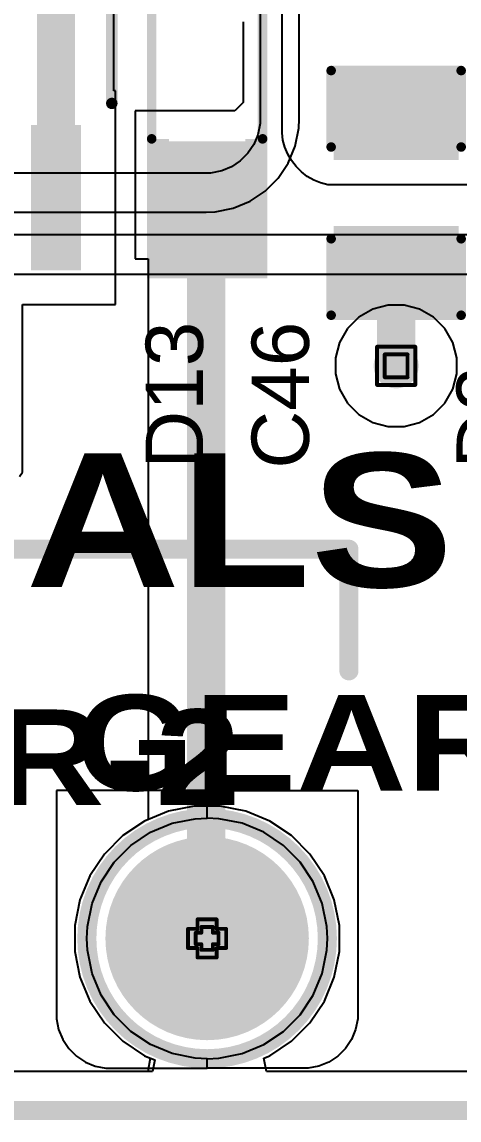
# Model space of a CAD drawing. Header units: inches. Extents: x -5 to 230, y -4 to 159.
# Drawn here: x 67.26 to 73.07, y -3.62 to 10.97 of the extents above; entities that cross this region are included whole.
import ezdxf

# ---------------------------------------------------------------- set-up
doc = ezdxf.new("R2010")
doc.units = ezdxf.units.IN
for name, color, linetype in [('Board Outline', 216, 'Continuous'), ('Bottom Layer', 5, 'Continuous'), ('Bottom Solder', 6, 'Continuous'), ('Drill Drawing', 1, 'Continuous'), ('Layer 1', 16, 'Continuous'), ('Layer 2', 76, 'Continuous'), ('Multi-Layer', 9, 'Continuous'), ('Pad Holes', 156, 'Continuous'), ('Top Layer', 1, 'Continuous'), ('Top Overlay', 2, 'Continuous'), ('Top Paste', 8, 'Continuous'), ('Top Solder', 216, 'Continuous'), ('Via Holes', 16, 'Continuous')]:
    doc.layers.add(name, color=color, linetype=linetype)
doc.styles.add('Arial', font='', dxfattribs={"height": 0.2})
doc.styles.add('Arial Black_Bold', font='', dxfattribs={"height": 0.2})
doc.styles.get('Arial').set_extended_font_data('Arial')
doc.styles.get('Arial Black_Bold').set_extended_font_data('Arial Black', bold=True)

# ---------------------------------------------------------------- blocks, each defined once
blk = doc.blocks.new('0_5___T____P___12')
at = {"layer": 'Bottom Layer'}
h = blk.add_hatch(color=5, dxfattribs=at)
edge = h.paths.add_edge_path()
edge.add_arc((0, 0), 1.25, 0, 360)
at = {"layer": 'Bottom Solder'}
h = blk.add_hatch(color=6, dxfattribs=at)
edge = h.paths.add_edge_path()
edge.add_arc((0, 0), 1.352, 0, 360)
at = {"layer": 'Layer 1'}
h = blk.add_hatch(color=16, dxfattribs=at)
edge = h.paths.add_edge_path()
edge.add_arc((0, 0), 1.25, 0, 360)
at = {"layer": 'Layer 2'}
h = blk.add_hatch(color=76, dxfattribs=at)
edge = h.paths.add_edge_path()
edge.add_arc((0, 0), 1.25, 0, 360)
at = {"layer": 'Multi-Layer'}
h = blk.add_hatch(color=9, dxfattribs=at)
edge = h.paths.add_edge_path()
edge.add_arc((0, 0), 1.25, 0, 360)
at = {"layer": 'Pad Holes'}
h = blk.add_hatch(color=7, dxfattribs=at)
edge = h.paths.add_edge_path()
edge.add_arc((0, 0), 0.75, 0, 360)
at = {"layer": 'Top Layer'}
h = blk.add_hatch(color=1, dxfattribs=at)
edge = h.paths.add_edge_path()
edge.add_arc((0, 0), 1.25, 0, 360)
at = {"layer": 'Top Solder'}
h = blk.add_hatch(color=216, dxfattribs=at)
edge = h.paths.add_edge_path()
edge.add_arc((0, 0), 1.352, 0, 360)
blk = doc.blocks.new('C___0805_45')
at = {"layer": 'Top Layer'}
for points in [[(-1.524, 0.762), (-0.508, 0.762), (-0.508, -0.762), (-1.524, -0.762)], [(0.508, 0.762), (1.524, 0.762), (1.524, -0.762), (0.508, -0.762)]]:
    blk.add_hatch(color=1, dxfattribs=at).paths.add_polyline_path(points)
at = {"layer": 'Top Paste'}
for points in [[(-1.524, 0.762), (-0.508, 0.762), (-0.508, -0.762), (-1.524, -0.762)], [(0.508, 0.762), (1.524, 0.762), (1.524, -0.762), (0.508, -0.762)]]:
    blk.add_hatch(color=8, dxfattribs=at).paths.add_polyline_path(points)
at = {"layer": 'Top Solder'}
for points in [[(-1.594, 0.832), (-0.438, 0.832), (-0.438, -0.832), (-1.594, -0.832)], [(0.438, 0.832), (1.594, 0.832), (1.594, -0.832), (0.438, -0.832)]]:
    blk.add_hatch(color=216, dxfattribs=at).paths.add_polyline_path(points)
at = {"layer": 'Top Overlay'}
for points in [[(-1.626, 0.864, 0.127, 0.127, 0), (-0.61, 0.864, 0.127, 0.127, 0)], [(-1.626, 0.864, 0.127, 0.127, 0), (-1.626, -0.864, 0.127, 0.127, 0)], [(0.61, 0.864, 0.127, 0.127, 0), (1.626, 0.864, 0.127, 0.127, 0)], [(1.626, 0.864, 0.127, 0.127, 0), (1.626, -0.864, 0.127, 0.127, 0)], [(-1.626, -0.864, 0.127, 0.127, 0), (-0.61, -0.864, 0.127, 0.127, 0)], [(0.61, -0.864, 0.127, 0.127, 0), (1.626, -0.864, 0.127, 0.127, 0)]]:
    blk.add_lwpolyline(points, format="xyseb", dxfattribs=at)
for points in [[(-1.657, 0.864, 0.0635, 0.0635, 1), (-1.594, 0.864, 0.0635, 0.0635, 1)], [(-1.657, 0.864, 0.0635, 0.0635, 1), (-1.594, 0.864, 0.0635, 0.0635, 1)], [(-0.641, 0.864, 0.0635, 0.0635, 1), (-0.578, 0.864, 0.0635, 0.0635, 1)], [(0.578, 0.864, 0.0635, 0.0635, 1), (0.641, 0.864, 0.0635, 0.0635, 1)], [(1.594, 0.864, 0.0635, 0.0635, 1), (1.657, 0.864, 0.0635, 0.0635, 1)], [(1.594, 0.864, 0.0635, 0.0635, 1), (1.657, 0.864, 0.0635, 0.0635, 1)], [(-1.657, -0.864, 0.0635, 0.0635, 1), (-1.594, -0.864, 0.0635, 0.0635, 1)], [(-1.657, -0.864, 0.0635, 0.0635, 1), (-1.594, -0.864, 0.0635, 0.0635, 1)], [(-0.641, -0.864, 0.0635, 0.0635, 1), (-0.578, -0.864, 0.0635, 0.0635, 1)], [(0.578, -0.864, 0.0635, 0.0635, 1), (0.641, -0.864, 0.0635, 0.0635, 1)], [(1.594, -0.864, 0.0635, 0.0635, 1), (1.657, -0.864, 0.0635, 0.0635, 1)], [(1.594, -0.864, 0.0635, 0.0635, 1), (1.657, -0.864, 0.0635, 0.0635, 1)]]:
    blk.add_lwpolyline(points, format="xyseb", close=True, dxfattribs=at)
blk = doc.blocks.new('SOIC_4_175____67')
at = {"layer": 'Top Layer'}
for points in [[(-2.31, 0.915), (-2.31, 0.355), (-4.137, 0.355), (-4.137, 0.915)], [(4.137, 0.915), (4.137, 0.355), (2.31, 0.355), (2.31, 0.915)], [(-2.31, -0.355), (-2.31, -0.915), (-4.137, -0.915), (-4.137, -0.355)], [(4.137, -0.355), (4.137, -0.915), (2.31, -0.915), (2.31, -0.355)]]:
    blk.add_hatch(color=1, dxfattribs=at).paths.add_polyline_path(points)
at = {"layer": 'Top Paste'}
for points in [[(-2.31, 0.915), (-2.31, 0.355), (-4.137, 0.355), (-4.137, 0.915)], [(4.137, 0.915), (4.137, 0.355), (2.31, 0.355), (2.31, 0.915)], [(-2.31, -0.355), (-2.31, -0.915), (-4.137, -0.915), (-4.137, -0.355)], [(4.137, -0.355), (4.137, -0.915), (2.31, -0.915), (2.31, -0.355)]]:
    blk.add_hatch(color=8, dxfattribs=at).paths.add_polyline_path(points)
at = {"layer": 'Top Solder'}
for points in [[(-2.259, 0.966), (-2.259, 0.304), (-4.188, 0.304), (-4.188, 0.966)], [(4.188, 0.966), (4.188, 0.304), (2.259, 0.304), (2.259, 0.966)], [(-2.259, -0.304), (-2.259, -0.966), (-4.188, -0.966), (-4.188, -0.304)], [(4.188, -0.304), (4.188, -0.966), (2.259, -0.966), (2.259, -0.304)]]:
    blk.add_hatch(color=216, dxfattribs=at).paths.add_polyline_path(points)
at = {"layer": 'Top Overlay'}
for points in [[(-1.971, 1.376, 0.152, 0.152, 0), (1.971, 1.376, 0.152, 0.152, 0)], [(-4.468, 0.787, 0.254, 0.254, 0), (-4.341, 0.66, 0.254, 0.254, 0)], [(-4.468, 0.787, 0.254, 0.254, 0), (-4.468, 0.533, 0.254, 0.254, 0)], [(-4.341, 0.66, 0.254, 0.254, 0), (-4.468, 0.533, 0.254, 0.254, 0)], [(-1.971, -1.376, 0.152, 0.152, 0), (1.971, -1.376, 0.152, 0.152, 0)]]:
    blk.add_lwpolyline(points, format="xyseb", dxfattribs=at)
for points in [[(-2.009, 1.376, 0.0762, 0.0762, 1), (-1.933, 1.376, 0.0762, 0.0762, 1)], [(1.933, 1.376, 0.0762, 0.0762, 1), (2.009, 1.376, 0.0762, 0.0762, 1)], [(-4.532, 0.787, 0.127, 0.127, 1), (-4.405, 0.787, 0.127, 0.127, 1)], [(-4.532, 0.787, 0.127, 0.127, 1), (-4.405, 0.787, 0.127, 0.127, 1)], [(-4.405, 0.66, 0.127, 0.127, 1), (-4.278, 0.66, 0.127, 0.127, 1)], [(-4.405, 0.66, 0.127, 0.127, 1), (-4.278, 0.66, 0.127, 0.127, 1)], [(-4.532, 0.533, 0.127, 0.127, 1), (-4.405, 0.533, 0.127, 0.127, 1)], [(-4.532, 0.533, 0.127, 0.127, 1), (-4.405, 0.533, 0.127, 0.127, 1)], [(-2.009, -1.376, 0.0762, 0.0762, 1), (-1.933, -1.376, 0.0762, 0.0762, 1)], [(1.933, -1.376, 0.0762, 0.0762, 1), (2.009, -1.376, 0.0762, 0.0762, 1)]]:
    blk.add_lwpolyline(points, format="xyseb", close=True, dxfattribs=at)
blk = doc.blocks.new('SOD_123_208')
at = {"layer": 'Top Layer'}
for points in [[(-1.1, 0.45), (-1.1, -0.45), (-2.05, -0.45), (-2.05, 0.45)], [(2.05, 0.45), (2.05, -0.45), (1.1, -0.45), (1.1, 0.45)]]:
    blk.add_hatch(color=1, dxfattribs=at).paths.add_polyline_path(points)
at = {"layer": 'Top Overlay'}
for points in [[(0.965, 0.508), (2.819, 0.508), (2.819, 0.8), (0.965, 0.8)], [(2.12, -0.788), (2.819, -0.788), (2.819, 0.787), (2.12, 0.787)], [(0.965, -0.8), (2.819, -0.8), (2.819, -0.508), (0.965, -0.508)]]:
    blk.add_hatch(color=2, dxfattribs=at).paths.add_polyline_path(points)
at = {"layer": 'Top Paste'}
for points in [[(-1.1, 0.45), (-1.1, -0.45), (-2.05, -0.45), (-2.05, 0.45)], [(2.05, 0.45), (2.05, -0.45), (1.1, -0.45), (1.1, 0.45)]]:
    blk.add_hatch(color=8, dxfattribs=at).paths.add_polyline_path(points)
at = {"layer": 'Top Solder'}
for points in [[(-0.998, 0.552), (-0.998, -0.552), (-2.152, -0.552), (-2.152, 0.552)], [(2.152, 0.552), (2.152, -0.552), (0.998, -0.552), (0.998, 0.552)]]:
    blk.add_hatch(color=216, dxfattribs=at).paths.add_polyline_path(points)
at = {"layer": 'Top Overlay'}
for points in [[(-1.372, 0.584, 0.127, 0.127, 0), (-1.372, 0.737, 0.127, 0.127, 0)], [(0.965, 0.737, 0.127, 0.127, 0), (-1.372, 0.737, 0.127, 0.127, 0)], [(-1.372, -0.737, 0.127, 0.127, 0), (-1.372, -0.584, 0.127, 0.127, 0)], [(0.965, -0.737, 0.127, 0.127, 0), (-1.372, -0.737, 0.127, 0.127, 0)]]:
    blk.add_lwpolyline(points, format="xyseb", dxfattribs=at)
for points in [[(-1.403, 0.737, 0.0635, 0.0635, 1), (-1.34, 0.737, 0.0635, 0.0635, 1)], [(-1.403, 0.737, 0.0635, 0.0635, 1), (-1.34, 0.737, 0.0635, 0.0635, 1)], [(0.933, 0.737, 0.0635, 0.0635, 1), (0.997, 0.737, 0.0635, 0.0635, 1)], [(-1.403, 0.584, 0.0635, 0.0635, 1), (-1.34, 0.584, 0.0635, 0.0635, 1)], [(-1.403, -0.584, 0.0635, 0.0635, 1), (-1.34, -0.584, 0.0635, 0.0635, 1)], [(-1.403, -0.737, 0.0635, 0.0635, 1), (-1.34, -0.737, 0.0635, 0.0635, 1)], [(-1.403, -0.737, 0.0635, 0.0635, 1), (-1.34, -0.737, 0.0635, 0.0635, 1)], [(0.933, -0.737, 0.0635, 0.0635, 1), (0.997, -0.737, 0.0635, 0.0635, 1)]]:
    blk.add_lwpolyline(points, format="xyseb", close=True, dxfattribs=at)

msp = doc.modelspace()

# ---------------------------------------------------------------- hatches: boundary and pattern name
at = {"layer": 'Bottom Layer'}
h = msp.add_hatch(color=5, dxfattribs=at)
edge = h.paths.add_edge_path()
edge.add_arc((72.23, 6.403), 0.3, 0, 360)
at = {"layer": 'Layer 1'}
h = msp.add_hatch(color=16, dxfattribs=at)
edge = h.paths.add_edge_path()
edge.add_arc((72.23, 6.403), 0.3, 0, 360)
at = {"layer": 'Layer 2'}
h = msp.add_hatch(color=76, dxfattribs=at)
edge = h.paths.add_edge_path()
edge.add_arc((72.23, 6.403), 0.3, 0, 360)
at = {"layer": 'Top Layer'}
h = msp.add_hatch(color=1, dxfattribs=at)
edge = h.paths.add_edge_path()
edge.add_arc((72.23, 6.403), 0.3, 0, 360)
at = {"layer": 'Via Holes'}
h = msp.add_hatch(color=7, dxfattribs=at)
edge = h.paths.add_edge_path()
edge.add_arc((72.23, 6.403), 0.15, 0, 360)

# ---------------------------------------------------------------- linework, layer by layer
at = {"layer": 'Board Outline'}
msp.add_lwpolyline([(-0.452, -3.491, 0.254, 0.254, 0), (93.452, -3.491, 0.254, 0.254, 0)], format="xyseb", dxfattribs=at)
at = {"layer": 'Bottom Layer'}
for p, q in [((71.918, 7.156), (71.734, 7.05)), ((72.124, 7.211), (71.918, 7.156)), ((72.336, 7.211), (72.124, 7.211)), ((72.542, 7.156), (72.336, 7.211)), ((72.726, 7.05), (72.542, 7.156)), ((71.734, 7.05), (71.583, 6.9)), ((72.877, 6.9), (72.726, 7.05)), ((71.583, 6.9), (71.477, 6.715)), ((72.983, 6.715), (72.877, 6.9)), ((71.477, 6.715), (71.422, 6.51)), ((73.038, 6.51), (72.983, 6.715)), ((71.422, 6.51), (71.422, 6.297)), ((73.038, 6.297), (73.038, 6.51)), ((71.422, 6.297), (71.477, 6.092)), ((72.983, 6.092), (73.038, 6.297)), ((71.477, 6.092), (71.583, 5.907)), ((72.877, 5.907), (72.983, 6.092)), ((71.583, 5.907), (71.734, 5.757)), ((72.726, 5.757), (72.877, 5.907)), ((71.734, 5.757), (71.918, 5.65)), ((72.542, 5.65), (72.726, 5.757)), ((71.918, 5.65), (72.124, 5.595)), ((72.124, 5.595), (72.336, 5.595)), ((72.336, 5.595), (72.542, 5.65)), ((69.205, 0.486), (68.885, 0.353)), ((69.545, 0.553), (69.205, 0.486)), ((69.891, 0.553), (69.545, 0.553)), ((70.231, 0.486), (69.891, 0.553)), ((70.55, 0.353), (70.231, 0.486)), ((68.885, 0.353), (68.597, 0.161)), ((70.838, 0.161), (70.55, 0.353)), ((68.597, 0.161), (68.352, -0.084)), ((71.083, -0.084), (70.838, 0.161)), ((68.352, -0.084), (68.16, -0.372)), ((71.276, -0.372), (71.083, -0.084)), ((68.16, -0.372), (68.027, -0.692)), ((71.408, -0.692), (71.276, -0.372)), ((68.027, -0.692), (67.96, -1.032)), ((71.476, -1.032), (71.408, -0.692)), ((67.96, -1.032), (67.96, -1.378)), ((71.476, -1.378), (71.476, -1.032)), ((67.96, -1.378), (68.027, -1.718)), ((71.408, -1.718), (71.476, -1.378)), ((68.027, -1.718), (68.16, -2.038)), ((71.276, -2.038), (71.408, -1.718)), ((68.16, -2.038), (68.352, -2.325)), ((71.083, -2.325), (71.276, -2.038)), ((68.352, -2.325), (68.597, -2.57)), ((70.838, -2.57), (71.083, -2.325)), ((68.597, -2.57), (68.885, -2.763)), ((70.55, -2.763), (70.838, -2.57)), ((68.885, -2.763), (68.963, -2.795)), ((70.472, -2.795), (70.55, -2.763)), ((68.963, -2.795), (68.928, -2.973)), ((70.508, -2.973), (70.472, -2.795)), ((68.928, -2.973), (65.279, -2.973)), ((76.26, -2.973), (70.508, -2.973))]:
    msp.add_line(p, q, dxfattribs=at)
at = {"layer": 'Drill Drawing'}
for points in [[(71.976, 6.657, 0.0508, 0.0508, 0), (72.484, 6.657, 0.0508, 0.0508, 0)], [(71.976, 6.149, 0.0508, 0.0508, 0), (71.976, 6.657, 0.0508, 0.0508, 0)], [(72.078, 6.556, 0.0508, 0.0508, 0), (72.382, 6.556, 0.0508, 0.0508, 0)], [(72.078, 6.251, 0.0508, 0.0508, 0), (72.078, 6.556, 0.0508, 0.0508, 0)], [(72.382, 6.251, 0.0508, 0.0508, 0), (72.382, 6.556, 0.0508, 0.0508, 0)], [(72.484, 6.149, 0.0508, 0.0508, 0), (72.484, 6.657, 0.0508, 0.0508, 0)], [(72.078, 6.251, 0.0508, 0.0508, 0), (72.382, 6.251, 0.0508, 0.0508, 0)], [(71.976, 6.149, 0.0508, 0.0508, 0), (72.484, 6.149, 0.0508, 0.0508, 0)], [(69.591, -1.078, 0.0508, 0.0508, 0), (69.591, -0.951, 0.0508, 0.0508, 0)], [(69.591, -0.951, 0.0508, 0.0508, 0), (69.845, -0.951, 0.0508, 0.0508, 0)], [(69.845, -1.078, 0.0508, 0.0508, 0), (69.845, -0.951, 0.0508, 0.0508, 0)], [(69.464, -1.332, 0.0508, 0.0508, 0), (69.464, -1.078, 0.0508, 0.0508, 0)], [(69.464, -1.078, 0.0508, 0.0508, 0), (69.591, -1.078, 0.0508, 0.0508, 0)], [(69.565, -1.281, 0.0508, 0.0508, 0), (69.565, -1.129, 0.0508, 0.0508, 0)], [(69.565, -1.129, 0.0508, 0.0508, 0), (69.642, -1.129, 0.0508, 0.0508, 0)], [(69.642, -1.129, 0.0508, 0.0508, 0), (69.642, -1.052, 0.0508, 0.0508, 0)], [(69.642, -1.052, 0.0508, 0.0508, 0), (69.794, -1.052, 0.0508, 0.0508, 0)], [(69.794, -1.129, 0.0508, 0.0508, 0), (69.794, -1.052, 0.0508, 0.0508, 0)], [(69.794, -1.129, 0.0508, 0.0508, 0), (69.87, -1.129, 0.0508, 0.0508, 0)], [(69.845, -1.078, 0.0508, 0.0508, 0), (69.972, -1.078, 0.0508, 0.0508, 0)], [(69.87, -1.281, 0.0508, 0.0508, 0), (69.87, -1.129, 0.0508, 0.0508, 0)], [(69.972, -1.332, 0.0508, 0.0508, 0), (69.972, -1.078, 0.0508, 0.0508, 0)], [(69.464, -1.332, 0.0508, 0.0508, 0), (69.591, -1.332, 0.0508, 0.0508, 0)], [(69.565, -1.281, 0.0508, 0.0508, 0), (69.642, -1.281, 0.0508, 0.0508, 0)], [(69.591, -1.459, 0.0508, 0.0508, 0), (69.591, -1.332, 0.0508, 0.0508, 0)], [(69.642, -1.357, 0.0508, 0.0508, 0), (69.642, -1.281, 0.0508, 0.0508, 0)], [(69.794, -1.281, 0.0508, 0.0508, 0), (69.87, -1.281, 0.0508, 0.0508, 0)], [(69.794, -1.357, 0.0508, 0.0508, 0), (69.794, -1.281, 0.0508, 0.0508, 0)], [(69.845, -1.332, 0.0508, 0.0508, 0), (69.972, -1.332, 0.0508, 0.0508, 0)], [(69.845, -1.459, 0.0508, 0.0508, 0), (69.845, -1.332, 0.0508, 0.0508, 0)], [(69.591, -1.459, 0.0508, 0.0508, 0), (69.845, -1.459, 0.0508, 0.0508, 0)], [(69.642, -1.357, 0.0508, 0.0508, 0), (69.794, -1.357, 0.0508, 0.0508, 0)]]:
    msp.add_lwpolyline(points, format="xyseb", dxfattribs=at)
for points in [[(71.963, 6.657, 0.0254, 0.0254, 1), (71.989, 6.657, 0.0254, 0.0254, 1)], [(71.963, 6.657, 0.0254, 0.0254, 1), (71.989, 6.657, 0.0254, 0.0254, 1)], [(72.065, 6.556, 0.0254, 0.0254, 1), (72.09, 6.556, 0.0254, 0.0254, 1)], [(72.065, 6.556, 0.0254, 0.0254, 1), (72.09, 6.556, 0.0254, 0.0254, 1)], [(72.37, 6.556, 0.0254, 0.0254, 1), (72.395, 6.556, 0.0254, 0.0254, 1)], [(72.37, 6.556, 0.0254, 0.0254, 1), (72.395, 6.556, 0.0254, 0.0254, 1)], [(72.471, 6.657, 0.0254, 0.0254, 1), (72.497, 6.657, 0.0254, 0.0254, 1)], [(72.471, 6.657, 0.0254, 0.0254, 1), (72.497, 6.657, 0.0254, 0.0254, 1)], [(72.065, 6.251, 0.0254, 0.0254, 1), (72.09, 6.251, 0.0254, 0.0254, 1)], [(72.065, 6.251, 0.0254, 0.0254, 1), (72.09, 6.251, 0.0254, 0.0254, 1)], [(72.37, 6.251, 0.0254, 0.0254, 1), (72.395, 6.251, 0.0254, 0.0254, 1)], [(72.37, 6.251, 0.0254, 0.0254, 1), (72.395, 6.251, 0.0254, 0.0254, 1)], [(71.963, 6.149, 0.0254, 0.0254, 1), (71.989, 6.149, 0.0254, 0.0254, 1)], [(71.963, 6.149, 0.0254, 0.0254, 1), (71.989, 6.149, 0.0254, 0.0254, 1)], [(72.471, 6.149, 0.0254, 0.0254, 1), (72.497, 6.149, 0.0254, 0.0254, 1)], [(72.471, 6.149, 0.0254, 0.0254, 1), (72.497, 6.149, 0.0254, 0.0254, 1)], [(69.578, -0.951, 0.0254, 0.0254, 1), (69.603, -0.951, 0.0254, 0.0254, 1)], [(69.578, -0.951, 0.0254, 0.0254, 1), (69.603, -0.951, 0.0254, 0.0254, 1)], [(69.832, -0.951, 0.0254, 0.0254, 1), (69.857, -0.951, 0.0254, 0.0254, 1)], [(69.832, -0.951, 0.0254, 0.0254, 1), (69.857, -0.951, 0.0254, 0.0254, 1)], [(69.451, -1.078, 0.0254, 0.0254, 1), (69.476, -1.078, 0.0254, 0.0254, 1)], [(69.451, -1.078, 0.0254, 0.0254, 1), (69.476, -1.078, 0.0254, 0.0254, 1)], [(69.553, -1.129, 0.0254, 0.0254, 1), (69.578, -1.129, 0.0254, 0.0254, 1)], [(69.553, -1.129, 0.0254, 0.0254, 1), (69.578, -1.129, 0.0254, 0.0254, 1)], [(69.578, -1.078, 0.0254, 0.0254, 1), (69.603, -1.078, 0.0254, 0.0254, 1)], [(69.578, -1.078, 0.0254, 0.0254, 1), (69.603, -1.078, 0.0254, 0.0254, 1)], [(69.629, -1.052, 0.0254, 0.0254, 1), (69.654, -1.052, 0.0254, 0.0254, 1)], [(69.629, -1.052, 0.0254, 0.0254, 1), (69.654, -1.052, 0.0254, 0.0254, 1)], [(69.629, -1.129, 0.0254, 0.0254, 1), (69.654, -1.129, 0.0254, 0.0254, 1)], [(69.629, -1.129, 0.0254, 0.0254, 1), (69.654, -1.129, 0.0254, 0.0254, 1)], [(69.781, -1.052, 0.0254, 0.0254, 1), (69.807, -1.052, 0.0254, 0.0254, 1)], [(69.781, -1.052, 0.0254, 0.0254, 1), (69.807, -1.052, 0.0254, 0.0254, 1)], [(69.781, -1.129, 0.0254, 0.0254, 1), (69.807, -1.129, 0.0254, 0.0254, 1)], [(69.781, -1.129, 0.0254, 0.0254, 1), (69.807, -1.129, 0.0254, 0.0254, 1)], [(69.832, -1.078, 0.0254, 0.0254, 1), (69.857, -1.078, 0.0254, 0.0254, 1)], [(69.832, -1.078, 0.0254, 0.0254, 1), (69.857, -1.078, 0.0254, 0.0254, 1)], [(69.857, -1.129, 0.0254, 0.0254, 1), (69.883, -1.129, 0.0254, 0.0254, 1)], [(69.857, -1.129, 0.0254, 0.0254, 1), (69.883, -1.129, 0.0254, 0.0254, 1)], [(69.959, -1.078, 0.0254, 0.0254, 1), (69.984, -1.078, 0.0254, 0.0254, 1)], [(69.959, -1.078, 0.0254, 0.0254, 1), (69.984, -1.078, 0.0254, 0.0254, 1)], [(69.451, -1.332, 0.0254, 0.0254, 1), (69.476, -1.332, 0.0254, 0.0254, 1)], [(69.451, -1.332, 0.0254, 0.0254, 1), (69.476, -1.332, 0.0254, 0.0254, 1)], [(69.553, -1.281, 0.0254, 0.0254, 1), (69.578, -1.281, 0.0254, 0.0254, 1)], [(69.553, -1.281, 0.0254, 0.0254, 1), (69.578, -1.281, 0.0254, 0.0254, 1)], [(69.578, -1.332, 0.0254, 0.0254, 1), (69.603, -1.332, 0.0254, 0.0254, 1)], [(69.578, -1.332, 0.0254, 0.0254, 1), (69.603, -1.332, 0.0254, 0.0254, 1)], [(69.629, -1.281, 0.0254, 0.0254, 1), (69.654, -1.281, 0.0254, 0.0254, 1)], [(69.629, -1.281, 0.0254, 0.0254, 1), (69.654, -1.281, 0.0254, 0.0254, 1)], [(69.781, -1.281, 0.0254, 0.0254, 1), (69.807, -1.281, 0.0254, 0.0254, 1)], [(69.781, -1.281, 0.0254, 0.0254, 1), (69.807, -1.281, 0.0254, 0.0254, 1)], [(69.832, -1.332, 0.0254, 0.0254, 1), (69.857, -1.332, 0.0254, 0.0254, 1)], [(69.832, -1.332, 0.0254, 0.0254, 1), (69.857, -1.332, 0.0254, 0.0254, 1)], [(69.857, -1.281, 0.0254, 0.0254, 1), (69.883, -1.281, 0.0254, 0.0254, 1)], [(69.857, -1.281, 0.0254, 0.0254, 1), (69.883, -1.281, 0.0254, 0.0254, 1)], [(69.959, -1.332, 0.0254, 0.0254, 1), (69.984, -1.332, 0.0254, 0.0254, 1)], [(69.959, -1.332, 0.0254, 0.0254, 1), (69.984, -1.332, 0.0254, 0.0254, 1)], [(69.578, -1.459, 0.0254, 0.0254, 1), (69.603, -1.459, 0.0254, 0.0254, 1)], [(69.578, -1.459, 0.0254, 0.0254, 1), (69.603, -1.459, 0.0254, 0.0254, 1)], [(69.629, -1.357, 0.0254, 0.0254, 1), (69.654, -1.357, 0.0254, 0.0254, 1)], [(69.629, -1.357, 0.0254, 0.0254, 1), (69.654, -1.357, 0.0254, 0.0254, 1)], [(69.781, -1.357, 0.0254, 0.0254, 1), (69.807, -1.357, 0.0254, 0.0254, 1)], [(69.781, -1.357, 0.0254, 0.0254, 1), (69.807, -1.357, 0.0254, 0.0254, 1)], [(69.832, -1.459, 0.0254, 0.0254, 1), (69.857, -1.459, 0.0254, 0.0254, 1)], [(69.832, -1.459, 0.0254, 0.0254, 1), (69.857, -1.459, 0.0254, 0.0254, 1)]]:
    msp.add_lwpolyline(points, format="xyseb", close=True, dxfattribs=at)
at = {"layer": 'Layer 1'}
for p, q in [((70.424, 17.818), (70.424, 9.695)), ((70.942, 9.682), (70.942, 17.831)), ((70.424, 9.695), (70.421, 9.624)), ((70.936, 9.561), (70.942, 9.682)), ((70.421, 9.624), (70.391, 9.474)), ((70.889, 9.322), (70.936, 9.561)), ((70.337, 9.344), (70.259, 9.227)), ((70.391, 9.474), (70.337, 9.344)), ((70.259, 9.227), (70.159, 9.127)), ((70.796, 9.098), (70.889, 9.322)), ((70.043, 9.049), (69.913, 8.995)), ((70.159, 9.127), (70.043, 9.049)), ((70.661, 8.896), (70.796, 9.098)), ((69.692, 8.962), (-2.982, 8.962)), ((69.762, 8.965), (69.692, 8.962)), ((69.913, 8.995), (69.762, 8.965)), ((70.49, 8.725), (70.661, 8.896)), ((70.288, 8.59), (70.49, 8.725)), ((69.826, 8.45), (70.064, 8.497)), ((70.064, 8.497), (70.288, 8.59)), ((-2.982, 8.444), (69.704, 8.444)), ((69.704, 8.444), (69.826, 8.45)), ((69.205, 0.486), (68.885, 0.353)), ((69.545, 0.553), (69.205, 0.486)), ((69.891, 0.553), (69.545, 0.553)), ((70.231, 0.486), (69.891, 0.553)), ((70.55, 0.353), (70.231, 0.486)), ((68.885, 0.353), (68.597, 0.161)), ((70.838, 0.161), (70.55, 0.353)), ((68.597, 0.161), (68.352, -0.084)), ((71.083, -0.084), (70.838, 0.161)), ((68.352, -0.084), (68.16, -0.372)), ((71.276, -0.372), (71.083, -0.084)), ((68.16, -0.372), (68.027, -0.692)), ((71.408, -0.692), (71.276, -0.372)), ((68.027, -0.692), (67.96, -1.032)), ((71.476, -1.032), (71.408, -0.692)), ((67.96, -1.032), (67.96, -1.378)), ((71.476, -1.378), (71.476, -1.032)), ((67.96, -1.378), (68.027, -1.718)), ((71.408, -1.718), (71.476, -1.378)), ((68.027, -1.718), (68.16, -2.038)), ((71.276, -2.038), (71.408, -1.718)), ((68.16, -2.038), (68.352, -2.325)), ((71.083, -2.325), (71.276, -2.038)), ((68.352, -2.325), (68.597, -2.57)), ((70.838, -2.57), (71.083, -2.325)), ((68.597, -2.57), (68.885, -2.763)), ((70.55, -2.763), (70.838, -2.57)), ((68.885, -2.763), (68.963, -2.795)), ((70.472, -2.795), (70.55, -2.763)), ((68.963, -2.795), (68.928, -2.973)), ((70.508, -2.973), (70.472, -2.795)), ((68.928, -2.973), (65.279, -2.973)), ((84.397, -2.973), (70.508, -2.973))]:
    msp.add_line(p, q, dxfattribs=at)
at = {"layer": 'Layer 2'}
for p, q in [((74.726, 8.143), (24.046, 8.143)), ((24.563, 7.62), (75.057, 7.62)), ((71.918, 7.156), (71.734, 7.05)), ((72.124, 7.211), (71.918, 7.156)), ((72.336, 7.211), (72.124, 7.211)), ((72.542, 7.156), (72.336, 7.211)), ((72.726, 7.05), (72.542, 7.156)), ((71.734, 7.05), (71.583, 6.9)), ((72.877, 6.9), (72.726, 7.05)), ((71.583, 6.9), (71.477, 6.715)), ((72.983, 6.715), (72.877, 6.9)), ((71.477, 6.715), (71.422, 6.51)), ((73.038, 6.51), (72.983, 6.715)), ((71.422, 6.51), (71.422, 6.297)), ((73.038, 6.297), (73.038, 6.51)), ((71.422, 6.297), (71.477, 6.092)), ((72.983, 6.092), (73.038, 6.297)), ((71.477, 6.092), (71.583, 5.907)), ((72.877, 5.907), (72.983, 6.092)), ((71.583, 5.907), (71.734, 5.757)), ((72.726, 5.757), (72.877, 5.907)), ((71.734, 5.757), (71.918, 5.65)), ((72.542, 5.65), (72.726, 5.757)), ((71.918, 5.65), (72.124, 5.595)), ((72.124, 5.595), (72.336, 5.595)), ((72.336, 5.595), (72.542, 5.65)), ((69.205, 0.486), (68.885, 0.353)), ((69.545, 0.553), (69.205, 0.486)), ((69.891, 0.553), (69.545, 0.553)), ((70.231, 0.486), (69.891, 0.553)), ((70.55, 0.353), (70.231, 0.486)), ((68.885, 0.353), (68.597, 0.161)), ((70.838, 0.161), (70.55, 0.353)), ((68.597, 0.161), (68.352, -0.084)), ((71.083, -0.084), (70.838, 0.161)), ((68.352, -0.084), (68.16, -0.372)), ((71.276, -0.372), (71.083, -0.084)), ((68.16, -0.372), (68.027, -0.692)), ((71.408, -0.692), (71.276, -0.372)), ((68.027, -0.692), (67.96, -1.032)), ((71.476, -1.032), (71.408, -0.692)), ((67.96, -1.032), (67.96, -1.378)), ((71.476, -1.378), (71.476, -1.032)), ((67.96, -1.378), (68.027, -1.718)), ((71.408, -1.718), (71.476, -1.378)), ((68.027, -1.718), (68.16, -2.038)), ((71.276, -2.038), (71.408, -1.718)), ((68.16, -2.038), (68.352, -2.325)), ((71.083, -2.325), (71.276, -2.038)), ((68.352, -2.325), (68.597, -2.57)), ((70.838, -2.57), (71.083, -2.325)), ((68.597, -2.57), (68.885, -2.763)), ((70.55, -2.763), (70.838, -2.57)), ((68.885, -2.763), (68.963, -2.795)), ((70.472, -2.795), (70.55, -2.763)), ((68.963, -2.795), (68.928, -2.973)), ((70.508, -2.973), (70.472, -2.795)), ((68.928, -2.973), (65.279, -2.973)), ((76.26, -2.973), (70.508, -2.973))]:
    msp.add_line(p, q, dxfattribs=at)
at = {"layer": 'Top Layer'}
for p, q in [((70.714, 9.55), (70.714, 18.745)), ((68.479, 10.059), (68.479, 11.19)), ((70.196, 10.976), (70.196, 9.9)), ((68.498, 10.059), (68.479, 10.059)), ((68.498, 7.216), (68.498, 10.059)), ((70.088, 9.792), (68.76, 9.792)), ((68.76, 9.792), (68.76, 7.826)), ((70.196, 9.9), (70.088, 9.792)), ((70.714, 9.501), (70.714, 9.55)), ((70.726, 9.402), (70.714, 9.501)), ((70.752, 9.307), (70.726, 9.402)), ((70.79, 9.216), (70.752, 9.307)), ((70.839, 9.13), (70.79, 9.216)), ((70.9, 9.051), (70.839, 9.13)), ((70.97, 8.982), (70.9, 9.051)), ((71.048, 8.921), (70.97, 8.982)), ((71.134, 8.872), (71.048, 8.921)), ((71.225, 8.834), (71.134, 8.872)), ((71.321, 8.808), (71.225, 8.834)), ((71.468, 8.809), (71.321, 8.808)), ((74.715, 8.809), (71.468, 8.809)), ((71.468, 8.809), (71.468, 8.809)), ((71.468, 8.809), (71.468, 8.809)), ((68.76, 7.826), (68.936, 7.826)), ((68.936, 7.826), (68.936, 0.374)), ((67.266, 5.931), (67.266, 7.216)), ((67.266, 7.216), (68.498, 7.216)), ((67.266, 4.991), (67.266, 5.931)), ((67.223, 4.935), (67.266, 4.991)), ((67.266, 4.991), (67.266, 4.991)), ((68.885, 0.353), (68.597, 0.161)), ((68.936, 0.374), (68.885, 0.353)), ((68.597, 0.161), (68.352, -0.084)), ((68.352, -0.084), (68.16, -0.372)), ((68.16, -0.372), (68.027, -0.692)), ((68.027, -0.692), (67.96, -1.032)), ((67.96, -1.032), (67.96, -1.378)), ((67.96, -1.378), (68.027, -1.718)), ((68.027, -1.718), (68.16, -2.038)), ((68.16, -2.038), (68.352, -2.325)), ((68.352, -2.325), (68.597, -2.57)), ((68.597, -2.57), (68.885, -2.763)), ((68.885, -2.763), (69.024, -2.82)), ((69.024, -2.82), (68.994, -2.973)), ((68.994, -2.973), (65.212, -2.973))]:
    msp.add_line(p, q, dxfattribs=at)
for points in [[(67.71, 8.638, 0.508, 0.508, 0), (67.71, 11.44, 0.508, 0.508, 0)], [(69.704, -1.191, 0.508, 0.508, 0), (69.704, 8.796, 0.508, 0.508, 0)], [(72.23, 6.403, 0.508, 0.508, 0), (72.23, 7.685, 0.508, 0.508, 0)]]:
    msp.add_lwpolyline(points, format="xyseb", dxfattribs=at)
for points in [[(69.577, 8.796, 0.254, 0.254, 1), (69.831, 8.796, 0.254, 0.254, 1)], [(67.583, 8.638, 0.254, 0.254, 1), (67.837, 8.638, 0.254, 0.254, 1)], [(72.103, 7.685, 0.254, 0.254, 1), (72.357, 7.685, 0.254, 0.254, 1)], [(72.103, 6.403, 0.254, 0.254, 1), (72.357, 6.403, 0.254, 0.254, 1)], [(69.577, -1.191, 0.254, 0.254, 1), (69.831, -1.191, 0.254, 0.254, 1)]]:
    msp.add_lwpolyline(points, format="xyseb", close=True, dxfattribs=at)
at = {"layer": 'Top Overlay'}
for p, q in [((69.718, 0.76), (67.716, 0.76)), ((67.716, 0.76), (67.716, -2.202)), ((69.718, 0.394), (69.718, 0.76)), ((69.718, 0.394), (69.718, 0.76)), ((69.718, 0.76), (71.719, 0.76)), ((71.719, 0.76), (71.719, -2.202)), ((68.964, 0.205), (69.254, 0.325)), ((69.254, 0.325), (69.561, 0.386)), ((69.561, 0.386), (69.718, 0.394)), ((69.718, 0.394), (69.718, 0.394)), ((69.874, 0.386), (69.718, 0.394)), ((69.718, 0.394), (69.718, 0.394)), ((70.182, 0.325), (69.874, 0.386)), ((70.471, 0.205), (70.182, 0.325)), ((68.704, 0.031), (68.964, 0.205)), ((70.732, 0.031), (70.471, 0.205)), ((68.482, -0.191), (68.704, 0.031)), ((70.953, -0.191), (70.732, 0.031)), ((68.308, -0.451), (68.482, -0.191)), ((71.128, -0.451), (70.953, -0.191)), ((68.188, -0.741), (68.308, -0.451)), ((71.248, -0.741), (71.128, -0.451)), ((68.127, -1.048), (68.188, -0.741)), ((71.309, -1.048), (71.248, -0.741)), ((68.119, -1.205), (68.127, -1.048)), ((71.316, -1.205), (71.309, -1.048)), ((68.127, -1.361), (68.119, -1.205)), ((71.309, -1.361), (71.316, -1.205)), ((71.316, -1.205), (71.316, -1.205)), ((68.188, -1.669), (68.127, -1.361)), ((71.248, -1.669), (71.309, -1.361)), ((68.308, -1.958), (68.188, -1.669)), ((71.128, -1.958), (71.248, -1.669)), ((68.482, -2.219), (68.308, -1.958)), ((70.953, -2.219), (71.128, -1.958)), ((67.716, -2.202), (67.716, -2.274)), ((67.716, -2.274), (67.744, -2.414)), ((68.704, -2.441), (68.482, -2.219)), ((70.732, -2.441), (70.953, -2.219)), ((71.719, -2.274), (71.691, -2.414)), ((71.719, -2.202), (71.719, -2.274)), ((67.744, -2.414), (67.799, -2.547)), ((68.964, -2.615), (68.704, -2.441)), ((70.471, -2.615), (70.732, -2.441)), ((71.691, -2.414), (71.636, -2.547)), ((67.799, -2.547), (67.879, -2.666)), ((69.254, -2.735), (68.964, -2.615)), ((70.182, -2.735), (70.471, -2.615)), ((71.636, -2.547), (71.557, -2.666)), ((67.879, -2.666), (67.98, -2.768)), ((67.98, -2.768), (68.1, -2.848)), ((69.561, -2.796), (69.254, -2.735)), ((69.874, -2.796), (70.182, -2.735)), ((71.455, -2.768), (71.336, -2.848)), ((71.557, -2.666), (71.455, -2.768)), ((68.1, -2.848), (68.232, -2.902)), ((68.232, -2.902), (68.373, -2.93)), ((69.718, -2.803), (69.561, -2.796)), ((69.718, -2.803), (69.874, -2.796)), ((69.718, -2.93), (69.718, -2.803)), ((69.718, -2.93), (69.718, -2.803)), ((71.203, -2.902), (71.062, -2.93)), ((71.336, -2.848), (71.203, -2.902)), ((68.373, -2.93), (68.445, -2.93)), ((68.445, -2.93), (68.445, -2.93)), ((68.445, -2.93), (69.718, -2.93)), ((70.991, -2.93), (69.718, -2.93)), ((71.062, -2.93), (70.991, -2.93)), ((70.991, -2.93), (70.991, -2.93))]:
    msp.add_line(p, q, dxfattribs=at)
for points in [[(62.761, 3.966, 0.254, 0.254, 0), (71.602, 3.966, 0.254, 0.254, 0)], [(71.602, 2.351, 0.254, 0.254, 0), (71.602, 3.966, 0.254, 0.254, 0)]]:
    msp.add_lwpolyline(points, format="xyseb", dxfattribs=at)
for points in [[(71.539, 3.966, 0.127, 0.127, 1), (71.666, 3.966, 0.127, 0.127, 1)], [(71.539, 3.966, 0.127, 0.127, 1), (71.666, 3.966, 0.127, 0.127, 1)], [(71.539, 2.351, 0.127, 0.127, 1), (71.666, 2.351, 0.127, 0.127, 1)], [(71.316, -1.205, 0.254, 0.254, 1), (68.119, -1.205, 0.254, 0.254, 1)], [(68.056, -1.205, 0.127, 0.127, 1), (68.183, -1.205, 0.127, 0.127, 1)], [(71.253, -1.205, 0.127, 0.127, 1), (71.38, -1.205, 0.127, 0.127, 1)]]:
    msp.add_lwpolyline(points, format="xyseb", close=True, dxfattribs=at)

# ---------------------------------------------------------------- block references
for name, p, rotation in [('SOIC_4_175____67', (67.075, 11.861), 90), ('SOD_123_208', (69.718, 10.384), 270), ('C___0805_45', (72.23, 8.701), 90), ('0_5___T____P___12', (69.718, -1.205), 90)]:
    msp.add_blockref(name, p, dxfattribs=dict(rotation=rotation))

# ---------------------------------------------------------------- texts
for s, height, rotation, style, p in [('D13', 0.762, 90, 'Arial', (69.663, 5.037)), ('C46', 0.762, 90, 'Arial', (71.071, 5.037)), ('D3', 0.762, 90, 'Arial', (73.794, 5.037)), ('GEAR SIGNALS', 1.778, 360, 'Arial Black_Bold', (51.352, 3.464))]:
    msp.add_text(s, height=height, rotation=rotation, dxfattribs=dict(at, style=style)).set_placement(p)
at = {"layer": 'Top Overlay', "style": 'Arial Black_Bold'}
for s, p in [('GEAR-1', (67.969, 0.76)), ('GEAR-2', (62.488, 0.567))]:
    msp.add_text(s, height=1.27, dxfattribs=at).set_placement(p)

doc.saveas('drawing.dxf')
